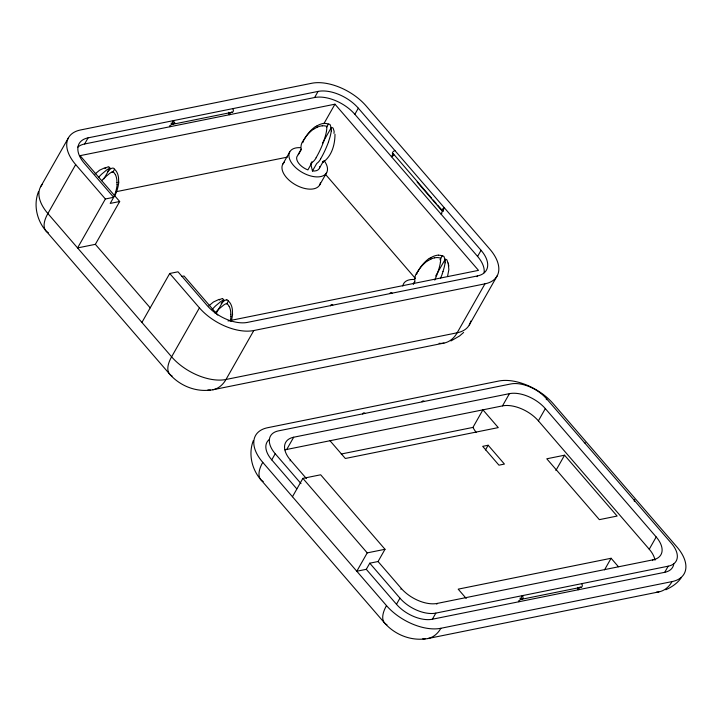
<?xml version="1.0" encoding="UTF-8"?>
<svg xmlns="http://www.w3.org/2000/svg" width="722" height="722" viewBox="0 0 722 722"><rect width="100%" height="100%" fill="white"/><g stroke="black" fill="none" stroke-linecap="round" stroke-linejoin="round"><path stroke-width="1.08" d="M117.018 184.426L117.063 182.558M118.625 182.088L118.561 178.289A20.153 16.732 34.4 0 0 117.704 174.119L117.235 173.009A9.53 7.906 34.4 0 0 114.554 169.255A9.53 3.637 -76.5 0 0 112.975 168.127L112.289 168.136A20.83 7.96 -76.5 0 0 110.439 169.002L108.616 170.482M230.859 316.236L230.896 314.359M232.457 313.899L232.394 310.099A20.153 16.732 34.4 0 0 231.536 305.929L231.076 304.81A9.53 7.906 34.4 0 0 228.396 301.056M331.236 130.926L331.299 130.33A8.799 3.375 -76.5 0 0 331.344 127.496A7.888 3.529 -40.8 0 1 331.967 127.568A9.747 4.359 -40.8 0 1 333.131 128.191L334.124 131.26A28.645 12.825 -40.8 0 1 334.015 132.947L333.961 133.371M445.059 262.817L445.131 262.131A8.799 3.375 -76.5 0 0 445.176 259.306A7.888 3.529 -40.8 0 1 445.799 259.378A9.747 4.359 -40.8 0 1 446.972 260.001L447.965 263.07M326.543 130.736L326.335 131.982A20.153 7.725 -76.5 0 1 325.234 136.548L323.952 140.619M440.384 262.537L440.167 263.783A20.153 7.725 -76.5 0 1 439.066 268.349L437.785 272.42A54.989 21.082 -76.5 0 1 434.761 280.073M447.541 276.418L448.867 269.604L448.172 262.988M38.437 191.79C33.32 204.868 36.813 220.255 45.847 230.778L169.58 374.041C179.543 385.53 195.211 392.055 210.364 390.07M253.323 440.591C248.206 453.678 251.698 469.056 260.732 479.579L384.465 622.851C394.429 634.331 410.096 640.856 425.249 638.88M443.019 271.517L442.351 273.521M328.519 141.711L329.178 139.716A20.424 7.834 -76.5 0 0 331.299 130.989M469.255 325.008L497.259 275.687M40.676 186.691L68.274 138.11M77.832 147.098A31.335 17.427 29.6 0 1 84.618 143.976L88.093 137.857L318.077 91.414A31.335 17.427 29.6 0 1 358.32 108.183L481.06 250.308A31.335 17.427 29.6 0 1 477.45 275.939L477.007 276.707M439.048 343.32A33.871 23.718 78.6 0 0 457.161 332.788L484.967 283.836A42.345 23.555 29.6 0 0 489.859 249.198L366.117 105.935A42.345 23.555 29.6 0 0 311.742 83.265L80.575 129.96A42.345 23.555 29.6 0 0 75.684 164.598L47.878 213.541A33.871 15.162 -40.8 0 0 48.347 232.692M103.833 178.966L109.961 168.181A8.79 3.357 -76.5 0 0 109.004 167.152M112.858 172.224L114.527 169.282M88.093 137.857A31.335 17.427 29.6 0 0 84.474 163.497L113.679 197.305L105.376 198.983L77.57 247.926L95.358 244.334L119.69 201.51L80.088 155.663L334.963 104.185L478.496 270.371L228.035 320.956M113.679 197.305L110.204 203.423L119.69 201.51M230.553 112.47L229.244 114.771A2.121 1.48 78.6 0 1 228.684 112.28M141.918 322.427L169.724 273.476L178.018 271.806L207.223 305.614A31.335 17.427 29.6 0 0 247.465 322.391L477.45 275.939M84.618 143.976L314.602 97.524L318.077 91.414M169.724 273.476L199.416 307.861L171.61 356.812A33.871 15.162 -40.8 0 0 172.08 375.963M282.798 164.165L289.748 151.927M298.348 154.698L299.323 152.992M299.558 152.568L301.498 149.156M323.844 123.76L334.963 104.185M216.555 312.734L223.802 299.982A8.79 3.357 -76.5 0 0 222.836 298.953M326.696 127.009L328.366 124.067A7.888 3.529 -40.8 0 1 328.997 124.13A9.747 4.359 -40.8 0 1 330.162 124.753L331.154 127.821A28.645 12.825 -40.8 0 1 331.154 128.137M226.69 304.025L228.369 301.083A9.53 3.637 -76.5 0 0 226.807 299.937M311.841 161.827L310.722 163.786L312.455 170.997A12.698 7.067 29.6 0 0 319.792 166.565M322.427 143.2L331.335 127.505M312.455 170.997L316.326 164.183A4.179 1.597 -76.5 0 1 317.274 163.046A15.027 5.758 -76.5 0 0 320.676 158.93M319.521 167.982L323.393 161.168L322.436 162.63C331.66 156.719 335.008 144.734 334.981 134.247M484.11 272.717A31.335 17.427 29.6 0 0 477.585 256.427L354.845 114.302L358.32 108.183M319.729 184.868L326.678 172.63M484.967 283.836L253.801 330.532L225.995 379.483A33.871 23.718 78.6 0 1 207.882 390.006M394.943 150.591A2.121 0.948 -40.8 0 0 392.597 152.423A2.121 0.948 -40.8 0 0 393.21 153.651L391.468 156.71A2.121 0.948 -40.8 0 0 393.833 154.851M296.787 488.848L271.752 459.86L275.226 453.741A27.941 15.55 29.6 0 1 278.457 430.881L510.806 383.951A27.941 15.55 29.6 0 1 546.698 398.914L671.424 543.323A27.941 15.55 29.6 0 1 668.193 566.192L664.718 572.311L432.37 619.232A27.941 15.55 29.6 0 1 396.477 604.278L366.289 569.315L356.803 571.237L367.227 552.881L385.007 549.289L320.667 474.787L302.888 478.379L292.455 496.736M285.037 449.896A27.941 15.55 29.6 0 1 286.733 449.463L293.683 437.225L509.434 393.652A27.941 15.55 29.6 0 1 545.327 408.616L656.199 536.978A27.941 15.55 29.6 0 1 652.968 559.839L652.535 560.606M290.018 460.853L290.452 460.094A27.941 15.55 29.6 0 1 293.683 437.225M413.255 284.152L414.473 282.022A4.179 3.466 34.2 0 0 414.843 280.226A15.027 12.473 34.2 0 1 416.206 273.746M413.643 283.945L414.852 281.815M439.969 259.794L442.198 255.877A7.888 3.529 -40.8 0 1 442.83 255.94A9.747 4.359 -40.8 0 1 443.994 256.563L444.996 259.631A28.645 12.825 -40.8 0 1 444.933 260.895M435.7 275.985L445.176 259.315M477.585 256.427L481.06 250.308M366.289 569.315L369.763 563.196L378.057 561.526L385.007 549.289M341.253 454.012L472.937 427.415L482.928 409.843L498.27 427.604L345.342 458.488L329.999 440.727M286.733 449.463L502.485 405.89L509.434 393.652M400.89 589.224L401.324 588.457L378.057 561.526M396.477 604.278L399.952 598.159L369.763 563.196M485.491 449.941L488.162 445.239L504.425 464.066L498.956 465.176L482.693 446.34L488.162 445.239M546.265 399.681L546.698 398.914M654.989 560.209A27.941 15.55 29.6 0 0 649.24 549.216L538.377 420.854L545.327 408.616M436.783 604.179L437.216 603.421L652.968 559.839M432.37 619.232L435.844 613.113L668.193 566.192M555.877 470.5L564.568 455.203L617.129 516.059L599.35 519.65L546.78 458.795L564.568 455.203M579.486 587.491L578.178 589.784A2.121 1.48 78.6 0 1 577.6 587.374M604.531 569.857L611.11 558.268L618.42 566.725M649.24 549.216L656.199 536.978M681.315 577.618C677.615 583.214 671.83 587.004 665.828 589.757M98.661 177.287L99.6 176.249A28.645 12.825 -40.8 0 1 101.631 174.183L106.82 169.86A9.747 4.359 -40.8 0 1 109.085 168.542A7.888 3.529 -40.8 0 1 109.961 168.181M101.631 180.726L102.578 179.688A28.645 12.825 -40.8 0 1 104.6 177.621L109.789 173.298A9.747 4.359 -40.8 0 1 112.054 171.98M212.494 309.088L213.441 308.059A28.645 12.825 -40.8 0 1 215.463 305.984L220.652 301.67A9.747 4.359 -40.8 0 1 222.927 300.343A7.888 3.529 -40.8 0 1 223.802 299.982M215.463 312.527L216.41 311.498A28.645 12.825 -40.8 0 1 218.432 309.422L223.621 305.108A9.747 4.359 -40.8 0 1 225.896 303.781A7.888 3.529 -40.8 0 1 226.771 303.421A8.799 7.31 34.4 0 1 228.775 305.839L229.118 306.426M222.448 302.292L224.28 300.794A20.83 7.96 -76.5 0 1 226.13 299.919L226.816 299.883M94.979 174.065L99.582 170.202L105.475 167.477M208.811 305.875L213.423 302.013L219.308 299.278M463.632 332.445L459.58 335.965L450.943 340.955M315.514 126.675L317.075 125.718M313.917 129.021L317.057 127.262M429.346 258.485L430.917 257.528M427.758 260.822L430.89 259.063M212.8 389.781L443.967 343.085M521.735 599.26L581.002 587.293M427.695 638.582L658.852 591.896M170.979 123.173A2.121 1.48 78.6 0 1 171.71 123.679L175.004 123.011M172.856 124.247L232.123 112.271M116.278 191.682L287.302 157.143M181.917 276.427L184.029 276.003L217.755 315.063M611.11 558.268L458.19 589.152L466.222 598.457M422.767 638.808A33.871 23.718 78.6 0 0 440.88 628.284L672.047 581.598A42.345 23.555 29.6 0 0 676.938 546.96L553.205 403.688A42.345 23.555 29.6 0 0 498.821 381.026L267.654 427.713A42.345 23.555 29.6 0 0 262.763 462.351A33.871 15.162 -40.8 0 0 263.232 481.502M434.536 257.844L436.106 257.619A9.53 7.915 34.2 0 1 440.619 258.178A9.53 3.655 -76.5 0 1 440.366 262.546M322.274 125.808L320.694 126.043A20.83 17.292 34.2 0 0 317.057 127.271M324.665 123.426L325.36 123.444A8.79 7.301 34.2 0 1 328.366 124.058M438.498 255.236L439.193 255.245A8.79 7.301 34.2 0 1 442.207 255.859M393.21 153.651L431.783 198.315M433.236 200.003L436.151 203.369M437.604 205.057L442.703 210.959A2.121 0.948 -40.8 0 1 443.479 211.167M417.154 182.061L441.9 210.716M325.559 174.435L415.358 278.412M75.684 164.598L105.376 198.983M290.452 460.094L306.444 478.605M302.888 478.379L367.227 552.881M95.358 244.334L150.194 307.834M275.226 453.741L301.002 483.587M262.763 462.351L386.496 605.614A42.345 23.555 29.6 0 0 440.88 628.284M115.285 174.625L114.988 174.101A8.799 7.31 34.4 0 0 112.939 171.61A7.888 3.529 -40.8 0 0 112.054 171.989M448.479 264.451L448.822 266.057M253.801 330.532A42.345 23.555 29.6 0 1 199.416 307.861M42.354 184.336A42.345 23.555 29.6 0 0 47.878 213.541L171.61 356.812A42.345 23.555 29.6 0 0 225.995 379.483L457.161 332.788A42.345 23.555 29.6 0 0 470.708 321.073M314.602 97.524A31.335 17.427 29.6 0 1 354.845 114.302M430.998 257.628A20.424 16.958 34.2 0 1 438.453 255.074M417.966 271.499A54.989 45.648 34.2 0 1 429.238 258.359M416.729 274.071A15.027 12.473 34.2 0 1 417.794 271.4M430.899 259.081A20.83 17.292 34.2 0 1 434.527 257.826M416.377 273.846A54.989 45.648 34.2 0 1 427.65 260.705M445.131 262.799A20.424 7.834 -76.5 0 1 442.974 271.472M442.396 273.575A54.989 21.082 -76.5 0 1 440.646 278.087M317.166 125.827A20.424 16.958 34.2 0 1 324.62 123.272M304.133 139.689A54.989 45.648 34.2 0 1 315.406 126.558M302.798 142.676A15.027 12.473 34.2 0 1 303.962 139.599M326.524 130.736A9.53 3.655 -76.5 0 0 326.795 126.386A9.53 7.915 34.2 0 0 322.283 125.854M302.536 142.035A54.989 45.648 34.2 0 1 313.808 128.904M302.365 141.936A15.027 12.473 34.2 0 0 301.011 148.416A4.179 3.466 34.2 0 1 300.632 150.221L296.76 157.035A12.698 7.067 29.6 0 0 307.888 169.905L311.76 163.091A4.179 1.597 -76.5 0 1 312.707 161.945A15.027 5.758 -76.5 0 0 316.119 157.838M323.998 140.682A54.989 21.082 -76.5 0 1 316.092 157.703M328.564 141.774A54.989 21.082 -76.5 0 1 320.649 158.795M211.961 309.594A54.989 24.62 -40.8 0 1 212.412 309.07M219.308 300.054A20.424 7.807 -76.5 0 1 222.611 298.673M221.176 303.538A54.989 21.001 -76.5 0 1 222.448 302.148M232.61 313.935A54.989 45.648 34.4 0 1 231.166 321.191M214.93 313.032A54.989 24.62 -40.8 0 1 215.382 312.509M229.271 306.39A20.424 16.958 34.4 0 1 230.769 314.332M231.013 316.272A54.989 45.648 34.4 0 1 230.183 321.173M104.988 168.677A20.424 7.807 -76.5 0 1 108.778 166.863M107.334 171.728A54.989 21.001 -76.5 0 1 108.607 170.347M118.778 182.125A54.989 45.648 34.4 0 1 114.365 196.619M115.439 174.589A20.424 16.958 34.4 0 1 116.928 182.531M117.172 184.471A54.989 45.648 34.4 0 1 114.076 196.249M320.487 182.531A21.173 11.778 29.6 0 1 295.668 184.886A21.173 11.778 29.6 0 1 284.306 162.297M171.71 123.679A2.121 1.48 78.6 0 0 173.812 123.579A2.121 1.48 78.6 0 0 173.451 120.619L169.968 126.738A2.121 1.48 78.6 0 1 169.453 125.772M232.719 108.652A2.121 1.48 78.6 0 1 233.206 111.368A2.121 1.48 78.6 0 1 231.383 112.063M330.495 305.812A2.121 1.48 78.6 0 1 332.815 305.144M389.889 293.484A2.121 1.48 78.6 0 1 392.091 293.177M442.703 210.959A2.121 0.948 -40.8 0 1 442.09 209.723A2.121 0.948 -40.8 0 1 444.436 207.9L440.962 214.019A2.121 0.948 -40.8 0 0 441.864 213.64M402.822 286.065A21.173 11.778 29.6 0 1 414.229 279.486M324.079 160.582A21.173 11.778 29.6 0 1 318.185 176.89A21.173 11.778 29.6 0 1 291.092 162.134A21.173 11.778 29.6 0 1 300.397 147.676M518.405 600.839A2.121 1.48 78.6 0 0 518.91 601.76L522.385 595.641A2.121 1.48 78.6 0 1 522.755 598.601A2.121 1.48 78.6 0 1 520.643 598.7A2.121 1.48 78.6 0 0 519.876 598.177M581.661 583.665A2.121 1.48 78.6 0 1 582.085 586.517A2.121 1.48 78.6 0 1 580.1 586.914M422.036 401.802A2.121 1.48 78.6 0 1 424.265 401.432M362.679 414.049A2.121 1.48 78.6 0 1 364.989 413.399M633.808 499.777A2.121 0.948 -40.8 0 1 634.259 501.258M584.315 442.469A2.121 0.948 -40.8 0 1 585.109 443.29M673.77 563.972A27.941 15.55 29.6 0 1 664.718 572.311M271.752 459.86A27.941 15.55 29.6 0 1 268.927 439.779M435.844 613.113A27.941 15.55 29.6 0 1 399.952 598.159M502.485 405.89A27.941 15.55 29.6 0 1 538.377 420.854M437.216 603.421A27.941 15.55 29.6 0 1 401.324 588.457M386.965 624.765A33.871 15.162 -40.8 0 1 386.496 605.614M672.047 581.598A33.871 23.718 78.6 0 1 656.415 592.184M476.222 432.433A33.871 23.718 78.6 0 1 472.937 427.415"/></g></svg>
